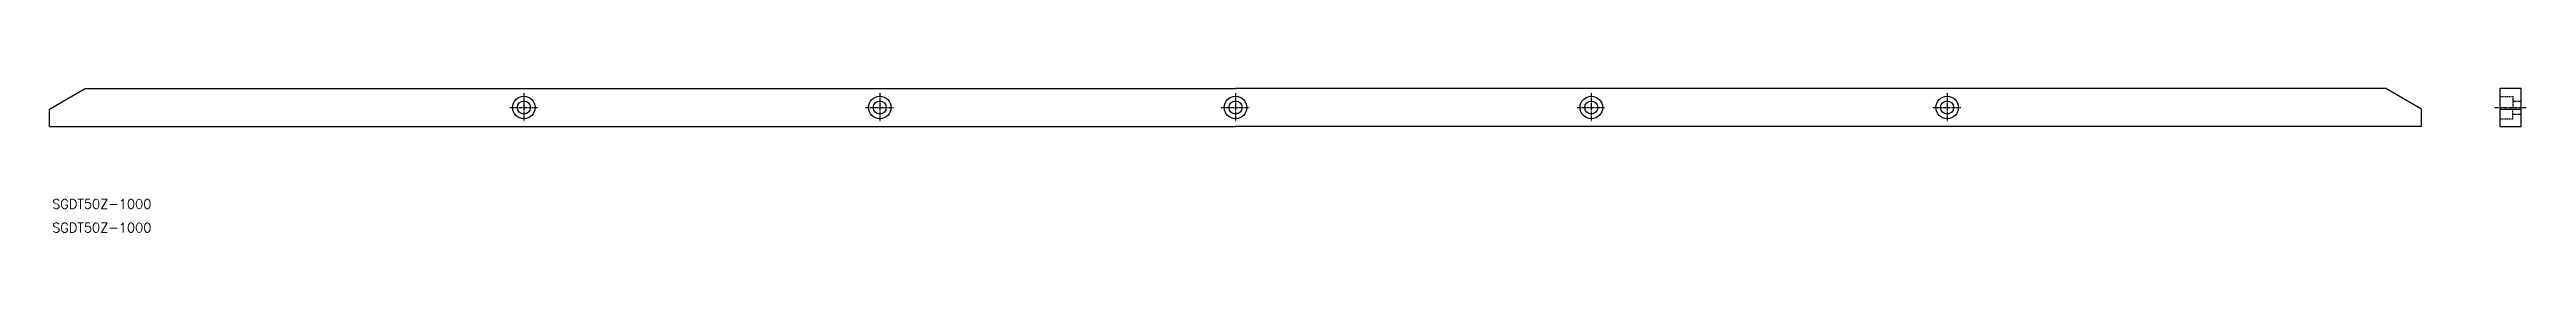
# Model space of a CAD drawing. Extents: x 0 to 1044, y 0 to 61.
import ezdxf

# ---------------------------------------------------------------- set-up
doc = ezdxf.new("R2010")
doc.units = 0
doc.linetypes.add('CENTER', pattern=[2, 1.25, -0.25, 0.25, -0.25])
doc.linetypes.add('DASHED', pattern=[0.75, 0.5, -0.25])
doc.layers.get('0').update_dxf_attribs({"linetype": 'CONTINUOUS'})
doc.layers.add('CENTER', color=1, linetype='CENTER')
doc.styles.get("Standard").update_dxf_attribs({"font": 'txt', "bigfont": 'BIGFONT'})

msp = doc.modelspace()

# ---------------------------------------------------------------- linework, layer by layer
at = {"color": 7, "linetype": 'CONTINUOUS'}
for p, q in [((0, 52.1), (15, 60.8)), ((15, 60.8), (500, 60.8)), ((985, 60.8), (500, 60.8)), ((1000, 52.1), (985, 60.8)), ((0, 44.8), (0, 52.1)), ((0, 44.8), (500, 44.8)), ((1000, 44.8), (500, 44.8)), ((1000, 44.8), (1000, 52.1)), ((1033, 52.1), (1042, 52.1))]:
    msp.add_line(p, q, dxfattribs=at)
at = {"color": 3, "linetype": 'DASHED'}
for p, q in [((1033, 57.5), (1038.5, 57.5)), ((1038.5, 57.5), (1038.5, 52.8)), ((1038.5, 55.5), (1042, 55.5)), ((1038.5, 48), (1038.5, 52.8)), ((1033, 48), (1038.5, 48)), ((1038.5, 50), (1042, 50))]:
    msp.add_line(p, q, dxfattribs=at)
at = {"color": 7, "linetype": 'CONTINUOUS'}
msp.add_lwpolyline([(1033, 44.8), (1042, 44.8), (1042, 60.8), (1033, 60.8)], close=True, dxfattribs=at)
for centre, radius in [((200, 52.8), 4.75), ((200, 52.8), 2.75), ((350, 52.8), 4.75), ((350, 52.8), 2.75), ((500, 52.8), 4.75), ((500, 52.8), 2.75), ((650, 52.8), 4.75), ((650, 52.8), 2.75), ((800, 52.8), 4.75), ((800, 52.8), 2.75)]:
    msp.add_circle(centre, radius, dxfattribs=at)
at = {"layer": 'CENTER', "color": 1, "linetype": 'CENTER'}
for p, q in [((194, 52.8), (206, 52.8)), ((200, 58.8), (200, 46.8)), ((344, 52.8), (356, 52.8)), ((350, 58.8), (350, 46.8)), ((494, 52.8), (506, 52.8)), ((500, 58.8), (500, 46.8)), ((644, 52.8), (656, 52.8)), ((650, 58.8), (650, 46.8)), ((794, 52.8), (806, 52.8)), ((800, 58.8), (800, 46.8)), ((1030.9, 52.8), (1044.2, 52.8))]:
    msp.add_line(p, q, dxfattribs=at)

# ---------------------------------------------------------------- texts
at = {"color": 7, "linetype": 'CONTINUOUS'}
for p in [(1.1, 10), (1.1, 0)]:
    msp.add_text('SGDT50Z-1000', height=4, dxfattribs=at).set_placement(p)

doc.saveas('drawing.dxf')
